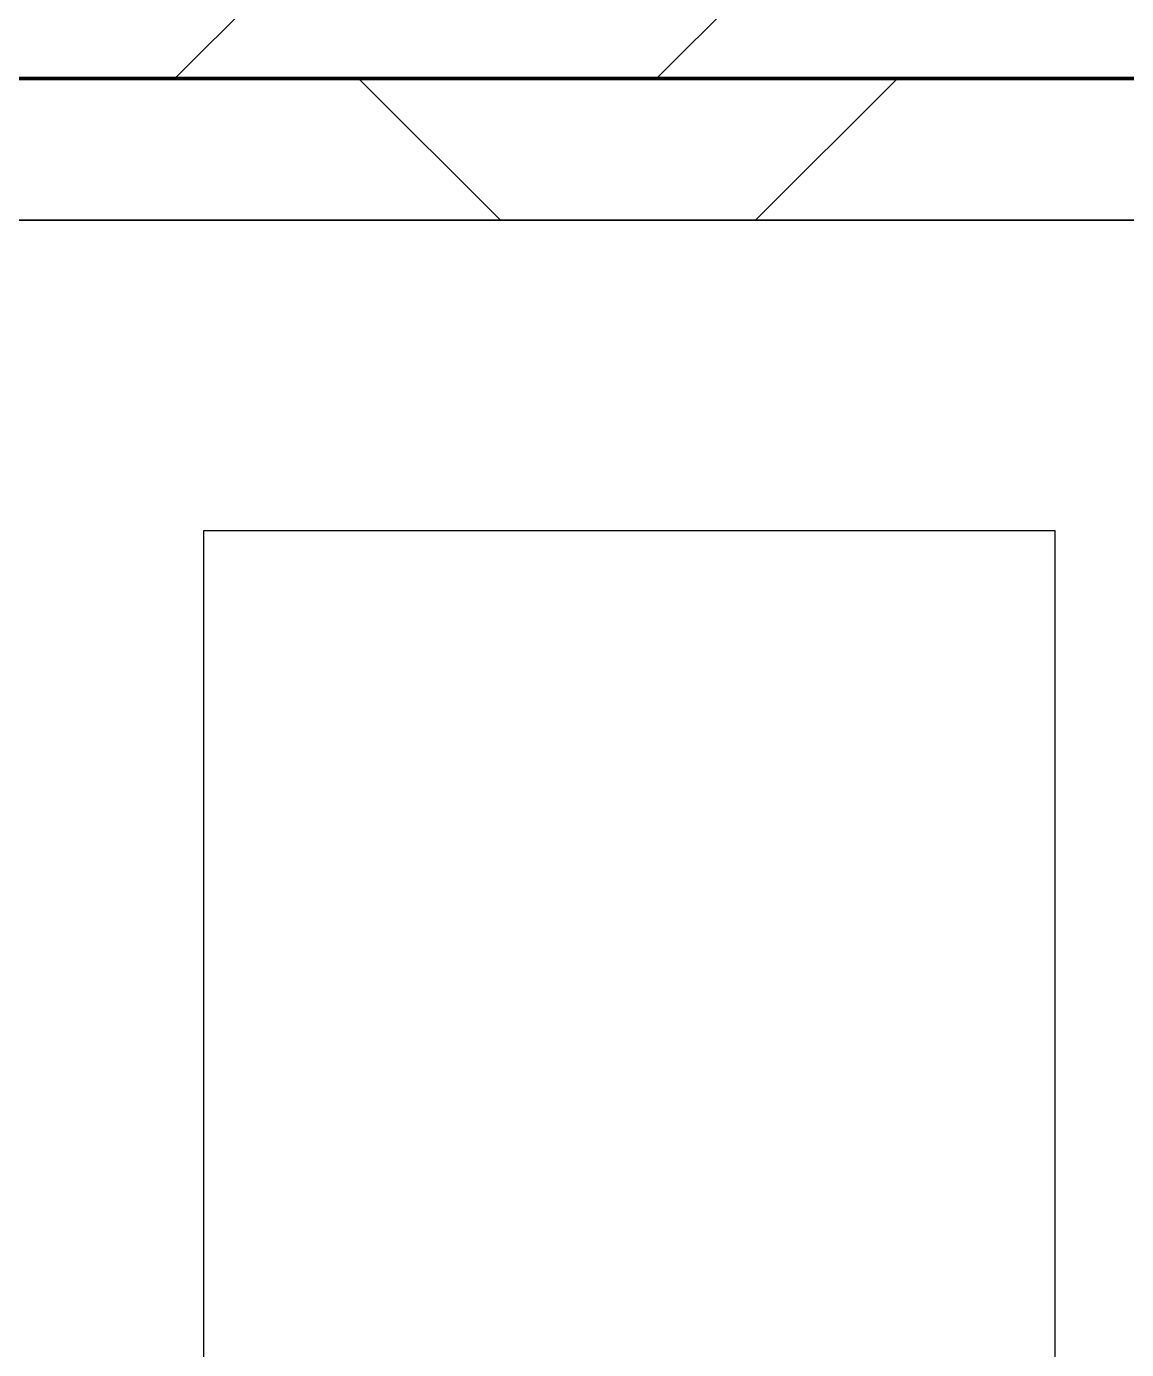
# Model space of a CAD drawing. Header units: millimetres. Extents: x -794868 to -715506, y -16735 to 22434.
# Drawn here: x -737794.8 to -737407.2, y 7495.9 to 7962.3 of the extents above; entities that cross this region are included whole.
import ezdxf
from ezdxf.xclip import XClip

# ---------------------------------------------------------------- set-up
doc = ezdxf.new("R2010")
doc.units = ezdxf.units.MM
doc.header["$XCLIPFRAME"] = 0
doc.layers.add('000 - WIPEOUT', color=250, linetype='Continuous')
doc.layers.add('A11_ALU.SOLID SHEET', color=2, linetype='Continuous')
for name, color, linetype, lineweight in [('A-GLAZ-CURT', 2, 'Continuous', 9), ('A-WALL', 5, 'Continuous', 35), ('A-WALL-FNSH', 2, 'Continuous', 35), ('A-WALL-PATT', 1, 'Continuous', 35)]:
    doc.layers.add(name, color=color, linetype=linetype, lineweight=lineweight)

# ---------------------------------------------------------------- blocks, each defined once
blk = doc.blocks.new('PPLS-PP19_Custom Tile Pattern - Custom Tile Pattern-V61-4262-01 ENLARGED UPPER PLATFORM LEVEL - REFLECTED CEILING PLAN - SHEET 3')
at = {"layer": 'A-GLAZ-CURT'}
for p, q in [((-300, 0), (300, 0)), ((300, 0), (-300, 0)), ((195.99, 0), (213.31, 0)), ((213.31, 0), (195.99, 0)), ((230.06, 0), (300, 0)), ((-300, -50), (300, -50)), ((300, -50), (-300, -50))]:
    blk.add_line(p, q, dxfattribs=at)
for points, knots in [([(-145.88, 0), (-144.4, 0), (-139.55, 0), (-127.26, 0), (-107.3, 0), (-90.42, 0), (-75.26, 0), (-68.41, 0), (-65.12, 0), (-63.63, 0)], [-4666.35846, -4666.35846, -4666.35846, -4666.35846, -4440.880425, -4054.690705, -3793.097032, -3402.597032, -3144.956779, -3050.982048, -2969.237017, -2969.237017, -2969.237017, -2969.237017]), ([(-134.15, 0), (-133.32, 0), (-130.31, 0), (-117.33, 0), (-92.04, 0), (-74.02, 0), (-62.74, 0), (-60.36, 0), (-59.97, 0)], [-7657.439573, -7657.439573, -7657.439573, -7657.439573, -7293.749979, -6839.55839, -6236.997189, -5713.340575, -5140.470607, -5006.787413, -5006.787413, -5006.787413, -5006.787413]), ([(-125.15, 0), (-124.93, 0), (-121.96, 0), (-113.01, 0), (-98.9, 0), (-85.29, 0), (-71.67, 0), (-65.93, 0), (-65.07, 0)], [-3362.7396, -3362.7396, -3362.7396, -3362.7396, -3342.215224, -3074.362186, -2902.289527, -2605.247022, -2322.099534, -2241.8264, -2241.8264, -2241.8264, -2241.8264]), ([(-36.62, 0), (-36.62, 0), (-40.35, 0), (-44.32, 0), (-58.97, 0), (-85.2, 0), (-107.61, 0), (-116.56, 0), (-117.56, 0)], [-4069.478503, -4069.478503, -4069.478503, -4069.478503, -3858.647035, -3538.256648, -2842.901703, -2193.204658, -1433.981041, -985.49888, -985.49888, -985.49888, -985.49888]), ([(-115.82, 0), (-114.96, 0), (-110.41, 0), (-96.78, 0), (-71.33, 0), (-42.53, 0), (-12.78, 0), (4.23, 0), (9.64, 0), (10.14, 0), (10.18, 0)], [-5724.064692, -5724.064692, -5724.064692, -5724.064692, -5430.283136, -5103.229623, -4799.173296, -4065.652676, -3589.737505, -3285.047089, -3066.359526, -3044.715262, -3044.715262, -3044.715262, -3044.715262]), ([(-91.46, 0), (-90.09, 0), (-84.7, 0), (-77.43, 0), (-72.73, 0), (-72.64, 0), (-72.64, 0)], [-19832.387487, -19832.387487, -19832.387487, -19832.387487, -19753.885894, -19541.04734, -19478.625389, -19471.062469, -19471.062469, -19471.062469, -19471.062469]), ([(-83.28, 0), (-83.28, 0), (-82.91, 0), (-76.14, 0), (-62.97, 0), (-48.14, 0), (-36.49, 0), (-33.57, 0), (-29.94, 0), (-28.57, 0)], [-1393.4169, -1393.4169, -1393.4169, -1393.4169, -1353.722004, -1274.333717, -1073.56893, -651.549973, -296.515819, -83.513472, 0, 0, 0, 0]), ([(-36.33, 0), (-36.43, 0), (-37.27, 0), (-45.02, 0), (-46.13, 0), (-60.54, 0), (-72.16, 0), (-77.94, 0)], [-1855.773136, -1855.773136, -1855.773136, -1855.773136, -1810.870157, -1672.078046, -1405.135169, -1060.00838, -743.075036, -743.075036, -743.075036, -743.075036]), ([(-63.96, 0), (-64.13, 0), (-69.72, 0), (-75.21, 0), (-77.94, 0)], [-2171.769325, -2171.769325, -2171.769325, -2171.769325, -2007.031671, -1844.052644, -1844.052644, -1844.052644, -1844.052644]), ([(9.32, 0), (9.08, 0), (7.65, 0), (2.57, 0), (-12.23, 0), (-25.64, 0), (-40, 0), (-56.24, 0), (-69.34, 0), (-76.12, 0), (-77.94, 0)], [-2922.926651, -2922.926651, -2922.926651, -2922.926651, -2882.788014, -2720.818881, -2518.50168, -2125.455881, -1792.521578, -1466.981642, -1208.454564, -1113.342287, -1113.342287, -1113.342287, -1113.342287]), ([(-77.93, 0), (-72.1, 0), (-61.68, 0), (-54.4, 0), (-48.53, 0), (-30.79, 0), (-18.03, 0), (8.61, 0), (15.02, 0), (22.91, 0), (31, 0), (39.04, 0), (50.31, 0), (55.92, 0), (57.95, 0)], [-4348.406561, -4348.406561, -4348.406561, -4348.406561, -4008.285538, -3689.699207, -3546.54457, -3315.260113, -2864.387349, -2439.246196, -2084.094819, -1956.422387, -1818.904206, -1645.594513, -1443.202566, -1271.820571, -1271.820571, -1271.820571, -1271.820571]), ([(-26.75, 0), (-27.82, 0), (-36.18, 0), (-52.86, 0), (-68.54, 0), (-77.81, 0)], [-8718.362214, -8718.362214, -8718.362214, -8718.362214, -8532.293389, -8073.216054, -7555.913918, -7555.913918, -7555.913918, -7555.913918]), ([(-29.03, 0), (-33.97, 0), (-43.74, 0), (-56.37, 0), (-70.28, 0), (-74.71, 0), (-77.18, 0)], [-2680.714891, -2680.714891, -2680.714891, -2680.714891, -2413.671296, -2161.752162, -2006.592567, -1715.65753, -1715.65753, -1715.65753, -1715.65753]), ([(-66.39, 0), (-66.39, 0), (-63.63, 0), (-53.63, 0), (-34.42, 0), (-29.82, 0), (-29.19, 0)], [-2493.31794, -2493.31794, -2493.31794, -2493.31794, -2315.303971, -1809.437387, -963.711516, -666.19313, -666.19313, -666.19313, -666.19313]), ([(31.18, 0), (25.97, 0), (11.99, 0), (-16.92, 0), (-47.42, 0), (-65.77, 0), (-66.37, 0), (-66.38, 0)], [-4496.803627, -4496.803627, -4496.803627, -4496.803627, -4222.080604, -3745.412743, -2981.410125, -2542.574734, -2498.224237, -2498.224237, -2498.224237, -2498.224237]), ([(-63.63, 0), (-61.49, 0), (-57.39, 0), (-54.49, 0), (-45.2, 0), (-40.79, 0), (-40.46, 0), (-40.44, 0)], [-2969.237017, -2969.237017, -2969.237017, -2969.237017, -2851.217951, -2734.127174, -2474.780881, -2410.990208, -2350.645972, -2350.645972, -2350.645972, -2350.645972]), ([(-58.83, 0), (-58.37, 0), (-57.29, 0), (-54.23, 0), (-46.33, 0), (-42.62, 0), (-41.76, 0)], [-4859.52896, -4859.52896, -4859.52896, -4859.52896, -4680.891996, -4469.85053, -4321.566175, -4270.495146, -4270.495146, -4270.495146, -4270.495146]), ([(-51.83, 0), (-51.83, 0), (-51.78, 0), (-47.4, 0), (-46.01, 0), (-40.22, 0), (-36.78, 0)], [-632.814994, -632.814994, -632.814994, -632.814994, -627.965721, -508.377888, -260.442412, 0, 0, 0, 0]), ([(57.51, 0), (56.14, 0), (48.78, 0), (37, 0), (24.07, 0), (12.82, 0), (-2.9, 0), (-20.62, 0), (-32.81, 0), (-44.85, 0), (-51.43, 0), (-51.79, 0)], [-2708.625699, -2708.625699, -2708.625699, -2708.625699, -2634.532728, -2313.748533, -2106.613311, -1925.670641, -1617.263037, -1290.787923, -1039.307308, -819.71621, -644.910881, -644.910881, -644.910881, -644.910881]), ([(-41.76, 0), (-39.9, 0), (-37.72, 0), (-36.92, 0), (-36.77, 0)], [-4270.495146, -4270.495146, -4270.495146, -4270.495146, -4161.040818, -4106.245333, -4106.245333, -4106.245333, -4106.245333]), ([(-36.78, 0), (-32.43, 0), (-19.22, 0), (8.83, 0), (43.36, 0), (70.92, 0), (82.12, 0), (83.66, 0)], [-6191.144455, -6191.144455, -6191.144455, -6191.144455, -5862.463379, -5340.621928, -4573.028122, -4094.177415, -3869.465285, -3869.465285, -3869.465285, -3869.465285]), ([(-36.29, 0), (-36.29, 0), (-34.66, 0), (-28.88, 0), (-26.95, 0), (-26.54, 0)], [-9150.272121, -9150.272121, -9150.272121, -9150.272121, -9057.163041, -8919.836787, -8834.607043, -8834.607043, -8834.607043, -8834.607043]), ([(-10.03, 0), (-13.94, 0), (-23.06, 0), (-34.76, 0), (-36.04, 0)], [-9634.160035, -9634.160035, -9634.160035, -9634.160035, -9424.652049, -9182.880979, -9182.880979, -9182.880979, -9182.880979]), ([(-33.34, 0), (-33.34, 0), (-32.93, 0), (-31.16, 0), (-30.52, 0)], [-2415.024266, -2415.024266, -2415.024266, -2415.024266, -2357.633367, -2323.618664, -2323.618664, -2323.618664, -2323.618664]), ([(70.61, 0), (66.16, 0), (55.8, 0), (39.61, 0), (24.74, 0), (2.64, 0), (-17.84, 0), (-30.57, 0), (-31.82, 0), (-32, 0)], [-4647.237329, -4647.237329, -4647.237329, -4647.237329, -4326.416877, -4098.545751, -3766.694881, -3333.063701, -2994.501669, -2698.150104, -2614.070998, -2614.070998, -2614.070998, -2614.070998]), ([(-30.76, 0), (-30.73, 0), (-29.99, 0), (-23.47, 0), (-15.75, 0), (-15.19, 0)], [-54176.191683, -54176.191683, -54176.191683, -54176.191683, -54157.274271, -53749.15266, -53717.791567, -53717.791567, -53717.791567, -53717.791567]), ([(-30.52, 0), (-27.11, 0), (-21.28, 0), (-13.99, 0), (-10.07, 0)], [-2323.618664, -2323.618664, -2323.618664, -2323.618664, -2142.497158, -1941.729823, -1941.729823, -1941.729823, -1941.729823]), ([(-13, 0), (-14.35, 0), (-17.68, 0), (-25.97, 0), (-29.52, 0), (-30.21, 0)], [-55207.591944, -55207.591944, -55207.591944, -55207.591944, -54789.006179, -54461.685999, -54290.791712, -54290.791712, -54290.791712, -54290.791712]), ([(8.33, 0), (8.19, 0), (7.18, 0), (0.32, 0), (-13.89, 0), (-24.92, 0), (-29.03, 0)], [-3574.286521, -3574.286521, -3574.286521, -3574.286521, -3526.962355, -3285.499107, -2903.012179, -2680.714891, -2680.714891, -2680.714891, -2680.714891]), ([(-28.98, 0), (-28.66, 0), (-27.39, 0), (-24.45, 0), (-22.56, 0)], [-166.548282, -166.548282, -166.548282, -166.548282, -102.06493, 0, 0, 0, 0]), ([(-28.57, 0), (-26.93, 0), (-20.29, 0), (-11.45, 0), (2.08, 0), (13.15, 0), (21.24, 0), (24.62, 0), (24.72, 0), (24.72, 0)], [-5361.429781, -5361.429781, -5361.429781, -5361.429781, -5261.36855, -5050.479954, -4785.90057, -4596.498881, -4445.288762, -4384.376941, -4376.041937, -4376.041937, -4376.041937, -4376.041937]), ([(-22.56, 0), (-20.27, 0), (-17.03, 0), (-12.79, 0), (-10.99, 0), (-10.04, 0)], [-56468.192263, -56468.192263, -56468.192263, -56468.192263, -56344.022017, -56303.229861, -56242.386191, -56242.386191, -56242.386191, -56242.386191]), ([(-15.19, 0), (-13.07, 0), (7.48, 0), (42.82, 0), (84.26, 0), (111.76, 0), (124.99, 0)], [-461.142613, -461.142613, -461.142613, -461.142613, -429.606584, -390.253598, -346.313304, -304.787593, -304.787593, -304.787593, -304.787593]), ([(-9.88, 0), (-8.76, 0), (-7.28, 0), (-6.6, 0), (-6.44, 0)], [-56238.992205, -56238.992205, -56238.992205, -56238.992205, -56166.290093, -56124.392176, -56124.392176, -56124.392176, -56124.392176]), ([(-9.76, 0), (-5.45, 0), (9.13, 0), (22.06, 0), (37.44, 0), (45.92, 0), (57.76, 0), (64.47, 0), (72.74, 0), (75.22, 0), (76.03, 0), (76.21, 0)], [-1936.348887, -1936.348887, -1936.348887, -1936.348887, -1716.209403, -1206.526904, -1089.329421, -901.315459, -753.071572, -495.328968, -421.953223, -334.951786, -290.452333, -290.452333, -290.452333, -290.452333]), ([(30.82, 0), (29.27, 0), (20.14, 0), (7.12, 0), (-4.89, 0), (-9.24, 0)], [-10462.034656, -10462.034656, -10462.034656, -10462.034656, -10363.088938, -9884.23066, -9648.32085, -9648.32085, -9648.32085, -9648.32085]), ([(-6.54, 0), (-6.73, 0), (-7.2, 0), (-7.6, 0), (-7.79, 0)], [-56009.792147, -56009.792147, -56009.792147, -56009.792147, -55949.290093, -55895.192118, -55895.192118, -55895.192118, -55895.192118]), ([(-2.63, 0), (-2.47, 0), (-1.22, 0), (4.92, 0), (15.97, 0), (22.54, 0), (24.49, 0)], [-226.825321, -226.825321, -226.825321, -226.825321, -220.269177, -206.416616, -198.214427, -187.717507, -187.717507, -187.717507, -187.717507]), ([(103.09, 0), (101.08, 0), (86.31, 0), (63.34, 0), (35.84, 0), (12, 0), (3.08, 0), (-1.67, 0), (-2.25, 0)], [-375.435014, -375.435014, -375.435014, -375.435014, -369.147452, -330.153101, -307.516438, -285.83788, -246.234814, -234.646884, -234.646884, -234.646884, -234.646884]), ([(24.69, 0), (24.54, 0), (20.99, 0), (15.48, 0), (10.8, 0), (9.63, 0)], [-4368.572414, -4368.572414, -4368.572414, -4368.572414, -4306.476363, -4080.000647, -3772.857994, -3772.857994, -3772.857994, -3772.857994]), ([(18.16, 0), (19.15, 0), (24.25, 0), (25.66, 0), (26.12, 0)], [-5700.113719, -5700.113719, -5700.113719, -5700.113719, -5554.232259, -5302.431367, -5302.431367, -5302.431367, -5302.431367]), ([(114.39, 0), (114.2, 0), (112.08, 0), (105.42, 0), (92.38, 0), (85.59, 0), (74.4, 0), (62.26, 0), (51.85, 0), (43.81, 0), (29.53, 0), (20.67, 0), (18.85, 0), (18.16, 0)], [-8148.58938, -8148.58938, -8148.58938, -8148.58938, -8105.191388, -7723.759874, -7531.75727, -7135.649961, -6924.452779, -6738.82075, -6548.303034, -6314.283804, -6135.05769, -5972.647715, -5832.674503, -5832.674503, -5832.674503, -5832.674503]), ([(27.44, 0), (27.9, 0), (29.54, 0), (38.07, 0), (53.39, 0), (71.67, 0), (84.83, 0), (86.01, 0), (92.51, 0), (94.33, 0)], [-5037.309798, -5037.309798, -5037.309798, -5037.309798, -4887.603822, -4705.298446, -4353.683244, -3960.84581, -3759.045785, -3336.541051, -2783.776468, -2783.776468, -2783.776468, -2783.776468]), ([(27.89, 0), (29.09, 0), (33.4, 0), (45.38, 0), (54.32, 0), (57.81, 0)], [-147.777612, -147.777612, -147.777612, -147.777612, -135.792042, -118.513713, -107.849944, -107.849944, -107.849944, -107.849944]), ([(53.18, 0), (53.06, 0), (52.22, 0), (44.99, 0), (36.46, 0), (30.82, 0)], [-622.740158, -622.740158, -622.740158, -622.740158, -566.066452, -360.610861, 0, 0, 0, 0]), ([(136.44, 0), (121.66, 0), (86.93, 0), (51.16, 0), (31.18, 0)], [-106.750556, -106.750556, -106.750556, -106.750556, -59.610984, 0, 0, 0, 0]), ([(57.17, 0), (56.26, 0), (52.96, 0), (46.51, 0), (41.18, 0), (36.02, 0), (35.54, 0), (35.54, 0)], [-344.118072, -344.118072, -344.118072, -344.118072, -341.267687, -334.000314, -326.15566, -319.318397, -317.489778, -317.489778, -317.489778, -317.489778]), ([(36.29, 0), (37.77, 0), (48.82, 0), (64.79, 0), (95.91, 0), (116.65, 0), (124.56, 0), (125.26, 0)], [-314.598523, -314.598523, -314.598523, -314.598523, -305.899624, -287.17622, -249.500363, -194.761443, -189.140439, -189.140439, -189.140439, -189.140439]), ([(61.47, 0), (61.47, 0), (61.21, 0), (54.61, 0), (53.71, 0), (53.56, 0)], [-1113.311073, -1113.311073, -1113.311073, -1113.311073, -1096.402191, -891.204116, -747.28819, -747.28819, -747.28819, -747.28819]), ([(57.82, 0), (61.07, 0), (75.77, 0), (100.25, 0), (115.1, 0), (124.81, 0)], [-107.837717, -107.837717, -107.837717, -107.837717, -97.899267, -63.759246, -39.939895, -39.939895, -39.939895, -39.939895]), ([(76.63, 0), (74.8, 0), (68.89, 0), (62.16, 0), (57.82, 0)], [-3095.572228, -3095.572228, -3095.572228, -3095.572228, -2950.589685, -2714.233058, -2714.233058, -2714.233058, -2714.233058]), ([(125.7, 0), (119.43, 0), (102.21, 0), (77.86, 0), (61.86, 0), (57.84, 0)], [-431.647584, -431.647584, -431.647584, -431.647584, -401.860199, -357.622665, -344.832223, -344.832223, -344.832223, -344.832223]), ([(58.85, 0), (59.03, 0), (60.34, 0), (61.34, 0), (61.45, 0)], [-1245.480316, -1245.480316, -1245.480316, -1245.480316, -1228.752106, -1120.932285, -1120.932285, -1120.932285, -1120.932285]), ([(76.22, 0), (75.58, 0), (73.64, 0), (71.05, 0), (70.61, 0)], [-193.634889, -193.634889, -193.634889, -193.634889, -31.537676, 0, 0, 0, 0]), ([(94.4, 0), (94.4, 0), (94.64, 0), (99.11, 0), (108.97, 0), (117.44, 0), (123.51, 0), (125.68, 0)], [-2348.345796, -2348.345796, -2348.345796, -2348.345796, -2310.419338, -2233.599744, -2052.234781, -1843.028543, -1729.458356, -1729.458356, -1729.458356, -1729.458356]), ([(129.02, 0), (129.02, 0), (124.41, 0), (122.35, 0), (114.96, 0), (108.04, 0), (103.09, 0)], [-35.386604, -35.386604, -35.386604, -35.386604, -31.430235, -22.807238, -15.488593, 0, 0, 0, 0]), ([(157.9, 0), (156.77, 0), (151.67, 0), (143.29, 0), (134.04, 0), (126.24, 0), (118.6, 0), (114.23, 0), (111.98, 0), (105.66, 0), (105.23, 0), (105.23, 0)], [-10292.955006, -10292.955006, -10292.955006, -10292.955006, -10098.273015, -9847.788484, -9677.714971, -9567.007022, -9453.21225, -9220.200448, -9012.77275, -8966.157302, -8929.495943, -8929.495943, -8929.495943, -8929.495943]), ([(105.26, 0), (105.52, 0), (111.01, 0), (112.65, 0), (113.59, 0)], [-8920.561005, -8920.561005, -8920.561005, -8920.561005, -8814.835624, -8577.462505, -8577.462505, -8577.462505, -8577.462505]), ([(125.69, 0), (129.73, 0), (134.01, 0), (138.28, 0), (138.53, 0)], [-304.055267, -304.055267, -304.055267, -304.055267, -291.370682, -290.5735, -290.5735, -290.5735, -290.5735]), ([(126.03, 0), (129.72, 0), (142.07, 0), (163.31, 0), (185.23, 0), (193.62, 0), (194.69, 0), (194.79, 0)], [-1723.290194, -1723.290194, -1723.290194, -1723.290194, -1530.39897, -1095.004608, -529.74427, -295.064701, -265.121568, -265.121568, -265.121568, -265.121568]), ([(168.37, 0), (167.68, 0), (162.47, 0), (150.38, 0), (131.77, 0), (126.35, 0)], [-543.375029, -543.375029, -543.375029, -543.375029, -530.793311, -458.593899, -432.67672, -432.67672, -432.67672, -432.67672]), ([(128.58, 0), (128.8, 0), (130.16, 0), (139.26, 0), (152.67, 0), (161.24, 0), (162.19, 0), (162.75, 0)], [-633.326174, -633.326174, -633.326174, -633.326174, -627.736123, -618.981161, -602.094757, -592.980799, -581.414464, -581.414464, -581.414464, -581.414464]), ([(137.1, 0), (136, 0), (133.64, 0), (129.87, 0), (129.11, 0)], [-670.405967, -670.405967, -670.405967, -670.405967, -651.020627, -640.742133, -640.742133, -640.742133, -640.742133]), ([(193.59, 0), (193.16, 0), (189.99, 0), (183.13, 0), (171, 0), (161.95, 0), (161.28, 0), (158.35, 0), (157.85, 0), (157.77, 0)], [-11650.80061, -11650.80061, -11650.80061, -11650.80061, -11565.880756, -11105.624034, -10839.086983, -10768.332124, -10666.779182, -10580.760289, -10550.278881, -10550.278881, -10550.278881, -10550.278881]), ([(300, 0), (286.53, 0), (254.22, 0), (207.11, 0), (177.41, 0), (159.34, 0), (158.33, 0), (158.3, 0)], [-285.253232, -285.253232, -285.253232, -285.253232, -244.693688, -187.987675, -143.776725, -129.632772, -123.352749, -123.352749, -123.352749, -123.352749]), ([(159.07, 0), (159.13, 0), (160.84, 0), (165.21, 0), (174.15, 0), (185.98, 0), (208.82, 0), (219.42, 0), (230.06, 0)], [-115.643202, -115.643202, -115.643202, -115.643202, -114.681583, -87.660824, -65.295536, -41.623857, -24.459831, 0, 0, 0, 0]), ([(162.75, 0), (165.4, 0), (170.91, 0), (172.61, 0), (172.61, 0)], [-111.264224, -111.264224, -111.264224, -111.264224, -56.742688, -19.085662, -19.085662, -19.085662, -19.085662]), ([(192.81, 0), (187.35, 0), (180.52, 0), (174.27, 0), (169.67, 0), (168.99, 0)], [-8534.334697, -8534.334697, -8534.334697, -8534.334697, -8253.978395, -8152.463617, -8069.855175, -8069.855175, -8069.855175, -8069.855175]), ([(193.57, 0), (191.37, 0), (183.33, 0), (175.3, 0), (169.49, 0)], [-170.142114, -170.142114, -170.142114, -170.142114, -162.427601, -142.916156, -142.916156, -142.916156, -142.916156]), ([(171.51, 0), (176.48, 0), (193.23, 0), (201.73, 0), (208.81, 0), (213.9, 0), (241.96, 0), (266.73, 0), (281.71, 0), (291.71, 0), (296.52, 0), (297.86, 0), (298.09, 0)], [-7971.819559, -7971.819559, -7971.819559, -7971.819559, -7784.112253, -7606.717214, -7289.299508, -7042.621073, -6582.165592, -6068.460911, -5766.029927, -5566.724884, -5280.360606, -5199.253518, -5199.253518, -5199.253518, -5199.253518]), ([(172.07, 0), (177.66, 0), (187.87, 0), (201.08, 0), (207.47, 0), (213.96, 0), (215.11, 0)], [-255.364076, -255.364076, -255.364076, -255.364076, -237.955587, -223.92608, -215.862851, -208.75215, -208.75215, -208.75215, -208.75215]), ([(247.1, 0), (246.76, 0), (245.04, 0), (238.34, 0), (226.56, 0), (221.1, 0), (206.57, 0), (196.91, 0), (193.55, 0)], [-9649.085549, -9649.085549, -9649.085549, -9649.085549, -9581.591397, -9406.094246, -9221.510254, -9016.44624, -8717.832359, -8546.84632, -8546.84632, -8546.84632, -8546.84632]), ([(215.22, 0), (214.62, 0), (210.55, 0), (205.35, 0), (198.11, 0), (194.33, 0)], [-203.825446, -203.825446, -203.825446, -203.825446, -198.527383, -184.406837, -171.028136, -171.028136, -171.028136, -171.028136]), ([(300, 0), (288.22, 0), (262, 0), (230.43, 0), (219.94, 0), (219.02, 0)], [-12528.858583, -12528.858583, -12528.858583, -12528.858583, -11905.454923, -11162.864862, -10856.732305, -10856.732305, -10856.732305, -10856.732305]), ([(219.9, 0), (220.86, 0), (227.84, 0), (242.06, 0), (246.54, 0), (246.96, 0)], [-10670.940496, -10670.940496, -10670.940496, -10670.940496, -10511.382485, -9925.173265, -9834.877357, -9834.877357, -9834.877357, -9834.877357]), ([(284.76, 0), (284.76, 0), (285.09, 0), (287.47, 0), (293.59, 0), (297.76, 0), (300, 0)], [-4110.630118, -4110.630118, -4110.630118, -4110.630118, -4053.389046, -3959.664717, -3862.421465, -3746.95702, -3746.95702, -3746.95702, -3746.95702]), ([(297.38, 0), (295.84, 0), (291.62, 0), (285.38, 0), (284.87, 0)], [-4803.172655, -4803.172655, -4803.172655, -4803.172655, -4358.271401, -4143.037883, -4143.037883, -4143.037883, -4143.037883])]:
    blk.add_open_spline(points, degree=3, knots=knots, dxfattribs=at)
for points in [[(-72.93, 0), (-74.35, 0), (-76.05, 0), (-77.94, 0)], [(-39.84, 0), (-39.08, 0), (-38.11, 0), (-37.36, 0)], [(24.49, 0), (25.23, 0), (25.72, 0), (26.04, 0)], [(80.35, 0), (79.57, 0), (78.27, 0), (76.63, 0)], [(84.06, 0), (83.48, 0), (82.41, 0), (81.72, 0)], [(125.71, 0), (130.03, 0), (132.77, 0), (134.6, 0)], [(125.91, 0), (127.24, 0), (128.63, 0), (128.95, 0)], [(168.74, 0), (168.74, 0), (169.81, 0), (171.51, 0)], [(195.11, 0), (194.91, 0), (194.44, 0), (193.8, 0)]]:
    blk.add_open_spline(points, degree=3, dxfattribs=at)
blk = doc.blocks.new('PPLS-PP19_Custom Tile Pattern - Custom Tile Pattern-V62-4262-01 ENLARGED UPPER PLATFORM LEVEL - REFLECTED CEILING PLAN - SHEET 3')
at = {"layer": 'A-GLAZ-CURT'}
for p, q in [((-300, 0), (300, 0)), ((300, 0), (-300, 0)), ((-293.07, 0), (-275.75, 0)), ((-275.75, 0), (-293.07, 0)), ((-300, -50), (300, -50)), ((300, -50), (-300, -50))]:
    blk.add_line(p, q, dxfattribs=at)
at = {"layer": 'A-GLAZ-CURT', "flags": 128}
for points in [[(-300, 0), (-291.56, 0), (-283.3, 0)], [(-202.8, 0), (-209.04, 0), (-215.73, 0), (-222.63, 0), (-229.72, 0), (-236.97, 0), (-244.39, 0), (-251.96, 0), (-259.67, 0), (-267.51, 0), (-275.48, 0), (-283.55, 0), (-291.73, 0), (-300, 0)]]:
    blk.add_lwpolyline(points, dxfattribs=at)
at = {"layer": 'A-GLAZ-CURT'}
for points, knots in [([(-300, 0), (-284.65, 0), (-236.57, 0), (-174.61, 0), (-129.95, 0), (-110.8, 0), (-99.5, 0), (-91.46, 0)], [-5323.127839, -5323.127839, -5323.127839, -5323.127839, -4502.809032, -2700.551212, -1002.059161, -460.363443, 0, 0, 0, 0]), ([(-203.34, 0), (-206.9, 0), (-231.18, 0), (-262.56, 0), (-294.48, 0), (-300, 0)], [-15377.048371, -15377.048371, -15377.048371, -15377.048371, -15131.813646, -13729.592194, -13439.944408, -13439.944408, -13439.944408, -13439.944408])]:
    blk.add_open_spline(points, degree=3, knots=knots, dxfattribs=at)
blk = doc.blocks.new('*U685')
at = {"layer": 'A-GLAZ-CURT', "rotation": 180}
for name, p in [('PPLS-PP19_Custom Tile Pattern - Custom Tile Pattern-V62-4262-01 ENLARGED UPPER PLATFORM LEVEL - REFLECTED CEILING PLAN - SHEET 3', (6600, 4315)), ('PPLS-PP19_Custom Tile Pattern - Custom Tile Pattern-V61-4262-01 ENLARGED UPPER PLATFORM LEVEL - REFLECTED CEILING PLAN - SHEET 3', (7200, 4315))]:
    blk.add_blockref(name, p, dxfattribs=at)
blk = doc.blocks.new('*U1030')
at = {"color": 3}
blk.add_wipeout([(-225, 1350), (225, 1350), (225, 1050), (-225, 1050)], dxfattribs=at).dxf.layer = '000 - WIPEOUT'
at = {"layer": 'A11_ALU.SOLID SHEET', "color": 0, "linetype": 'ByBlock'}
blk.add_lwpolyline([(-225, 1050), (225, 1050), (225, 1350), (-225, 1350)], close=True, dxfattribs=at)
blk = doc.blocks.new('*U2281')
blk.add_lwpolyline([(-1246.65, 550), (17930.33, 550), (17930.33, 4315), (-1246.65, 4315)], close=True)
at = {"layer": 'A11_ALU.SOLID SHEET', "color": 0, "linetype": 'ByBlock', "rotation": 90}
blk.add_blockref('*U1030', (8300, 3980.5), dxfattribs=at)

msp = doc.modelspace()

# ---------------------------------------------------------------- block references
at = {"layer": 'A11_ALU.SOLID SHEET'}
ref = msp.add_blockref('*U2281', (-744682.37, 3579.02), dxfattribs=at)
XClip(ref).set_block_clipping_path([(-45801.3280238605, -9620.0077451947), (23704.0078937773, 10334.9999958097)])

# ---------------------------------------------------------------- next in the draw order: hatches: boundary and pattern name
at = {"layer": 'A-WALL-PATT', "lineweight": 9}
h = msp.add_hatch(dxfattribs=at)
h.set_pattern_fill('FP_2', color=256, style=0, pattern_type=2)
h.set_pattern_definition([(45, (0, 0), (-84.852814, 84.852814), [])])
h.paths.add_polyline_path([(-726702.04, 7944.02), (-726702.04, 8144.02), (-745928.95, 8144.02), (-745928.95, 7944.02), (-741941.23, 7944.02), (-741939.02, 7948.97), (-741927.94, 7944.02), (-737141.23, 7944.02), (-737139.02, 7948.97), (-737127.94, 7944.02), (-727494.49, 7944.02)])
h = msp.add_hatch(dxfattribs=at)
h.set_pattern_fill('FP_3', color=256, style=0, pattern_type=2)
h.set_pattern_definition([(45, (0, 0), (-212.13203, 212.13203), []), (135, (0, 0), (-212.13203, -212.13203), [])])
h.paths.add_polyline_path([(-726752.04, 7894.02), (-726702.04, 7894.02), (-726702.04, 7944.02), (-737127.94, 7944.02), (-737091.55, 7927.76), (-737089.44, 7931.09), (-737082.37, 7934.02), (-737075.3, 7931.09), (-737072.37, 7924.02), (-737072.37, 7919.2), (-737016.03, 7894.02), (-727494.49, 7894.02)])
h.paths.add_polyline_path([(-737675.94, 7894.02), (-737126.34, 7894.02), (-737157.37, 7907.88), (-737141.23, 7944.02), (-741927.94, 7944.02), (-741891.55, 7927.76), (-741889.44, 7931.09), (-741882.37, 7934.02), (-741875.3, 7931.09), (-741872.37, 7924.02), (-741872.37, 7919.2), (-741816.03, 7894.02), (-737811.69, 7894.02)])
h.paths.add_polyline_path([(-742087.9, 7894.02), (-741926.34, 7894.02), (-741957.37, 7907.88), (-741941.23, 7944.02), (-745928.95, 7944.02), (-745928.95, 7894.02), (-742155.77, 7894.02)])

# ---------------------------------------------------------------- next in the draw order: linework, layer by layer
at = {"layer": 'A-WALL', "color": 7, "lineweight": 70}
for p, q in [((-737182.37, 7944.02), (-740782.37, 7944.02)), ((-740782.37, 7944.02), (-737182.37, 7944.02))]:
    msp.add_line(p, q, dxfattribs=at)
at = {"layer": 'A-WALL-FNSH', "color": 250}
msp.add_line((-737182.37, 7894.02), (-740782.37, 7894.02), dxfattribs=at)

# ---------------------------------------------------------------- next in the draw order: block references
msp.add_blockref('*U685', (-744682.37, 3579.02))

doc.saveas('drawing.dxf')
